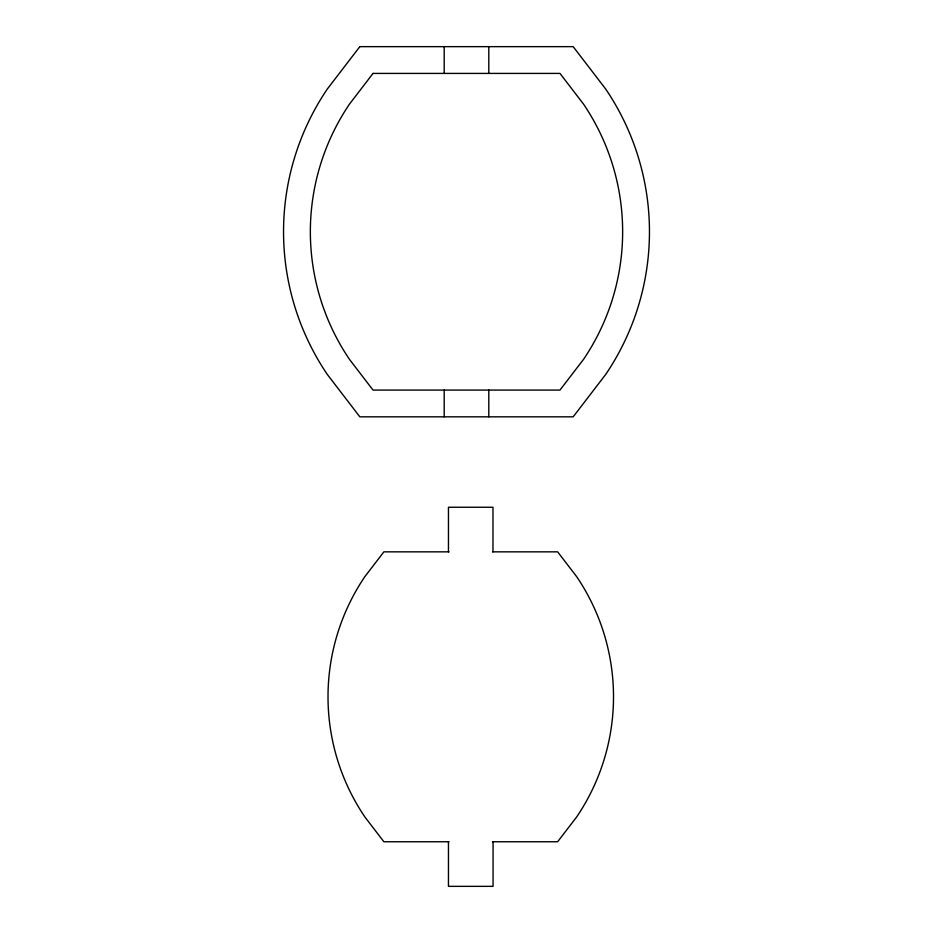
<?xml version="1.0" encoding="UTF-8"?>
<svg xmlns="http://www.w3.org/2000/svg" width="933" height="933" viewBox="0 0 933 933"><rect width="100%" height="100%" fill="white"/><g stroke="black" fill="none" stroke-linecap="round" stroke-linejoin="round"><path stroke-width="1.4" d="M449.041 551.846L383.883 551.846L364.838 576.676A214.357 214.357 0 0 0 364.838 816.923L383.883 841.753L449.041 841.753M492.484 551.846L557.642 551.846L576.687 576.676A214.357 214.357 0 0 1 576.687 816.923L557.642 841.753L492.484 841.753M493.067 841.753L493.067 886.35L448.458 886.35L448.458 841.753M492.974 551.846L492.974 507.249L448.458 507.249L448.458 551.846M488.799 46.65L488.799 73.415M488.799 390.076L488.799 416.829M444.201 46.65L444.201 73.415M444.201 390.076L444.201 416.829M359.823 46.65L327.273 89.078A254.569 254.569 0 0 0 327.273 374.401L359.823 416.829L573.177 416.829L605.727 374.401A254.569 254.569 0 0 0 605.727 89.078L573.177 46.65L359.823 46.65M373.025 73.415L349.478 104.111A227.757 227.757 0 0 0 349.478 359.38L373.025 390.076L559.975 390.076L583.522 359.38A227.757 227.757 0 0 0 583.522 104.111L559.975 73.415L373.025 73.415"/></g></svg>
